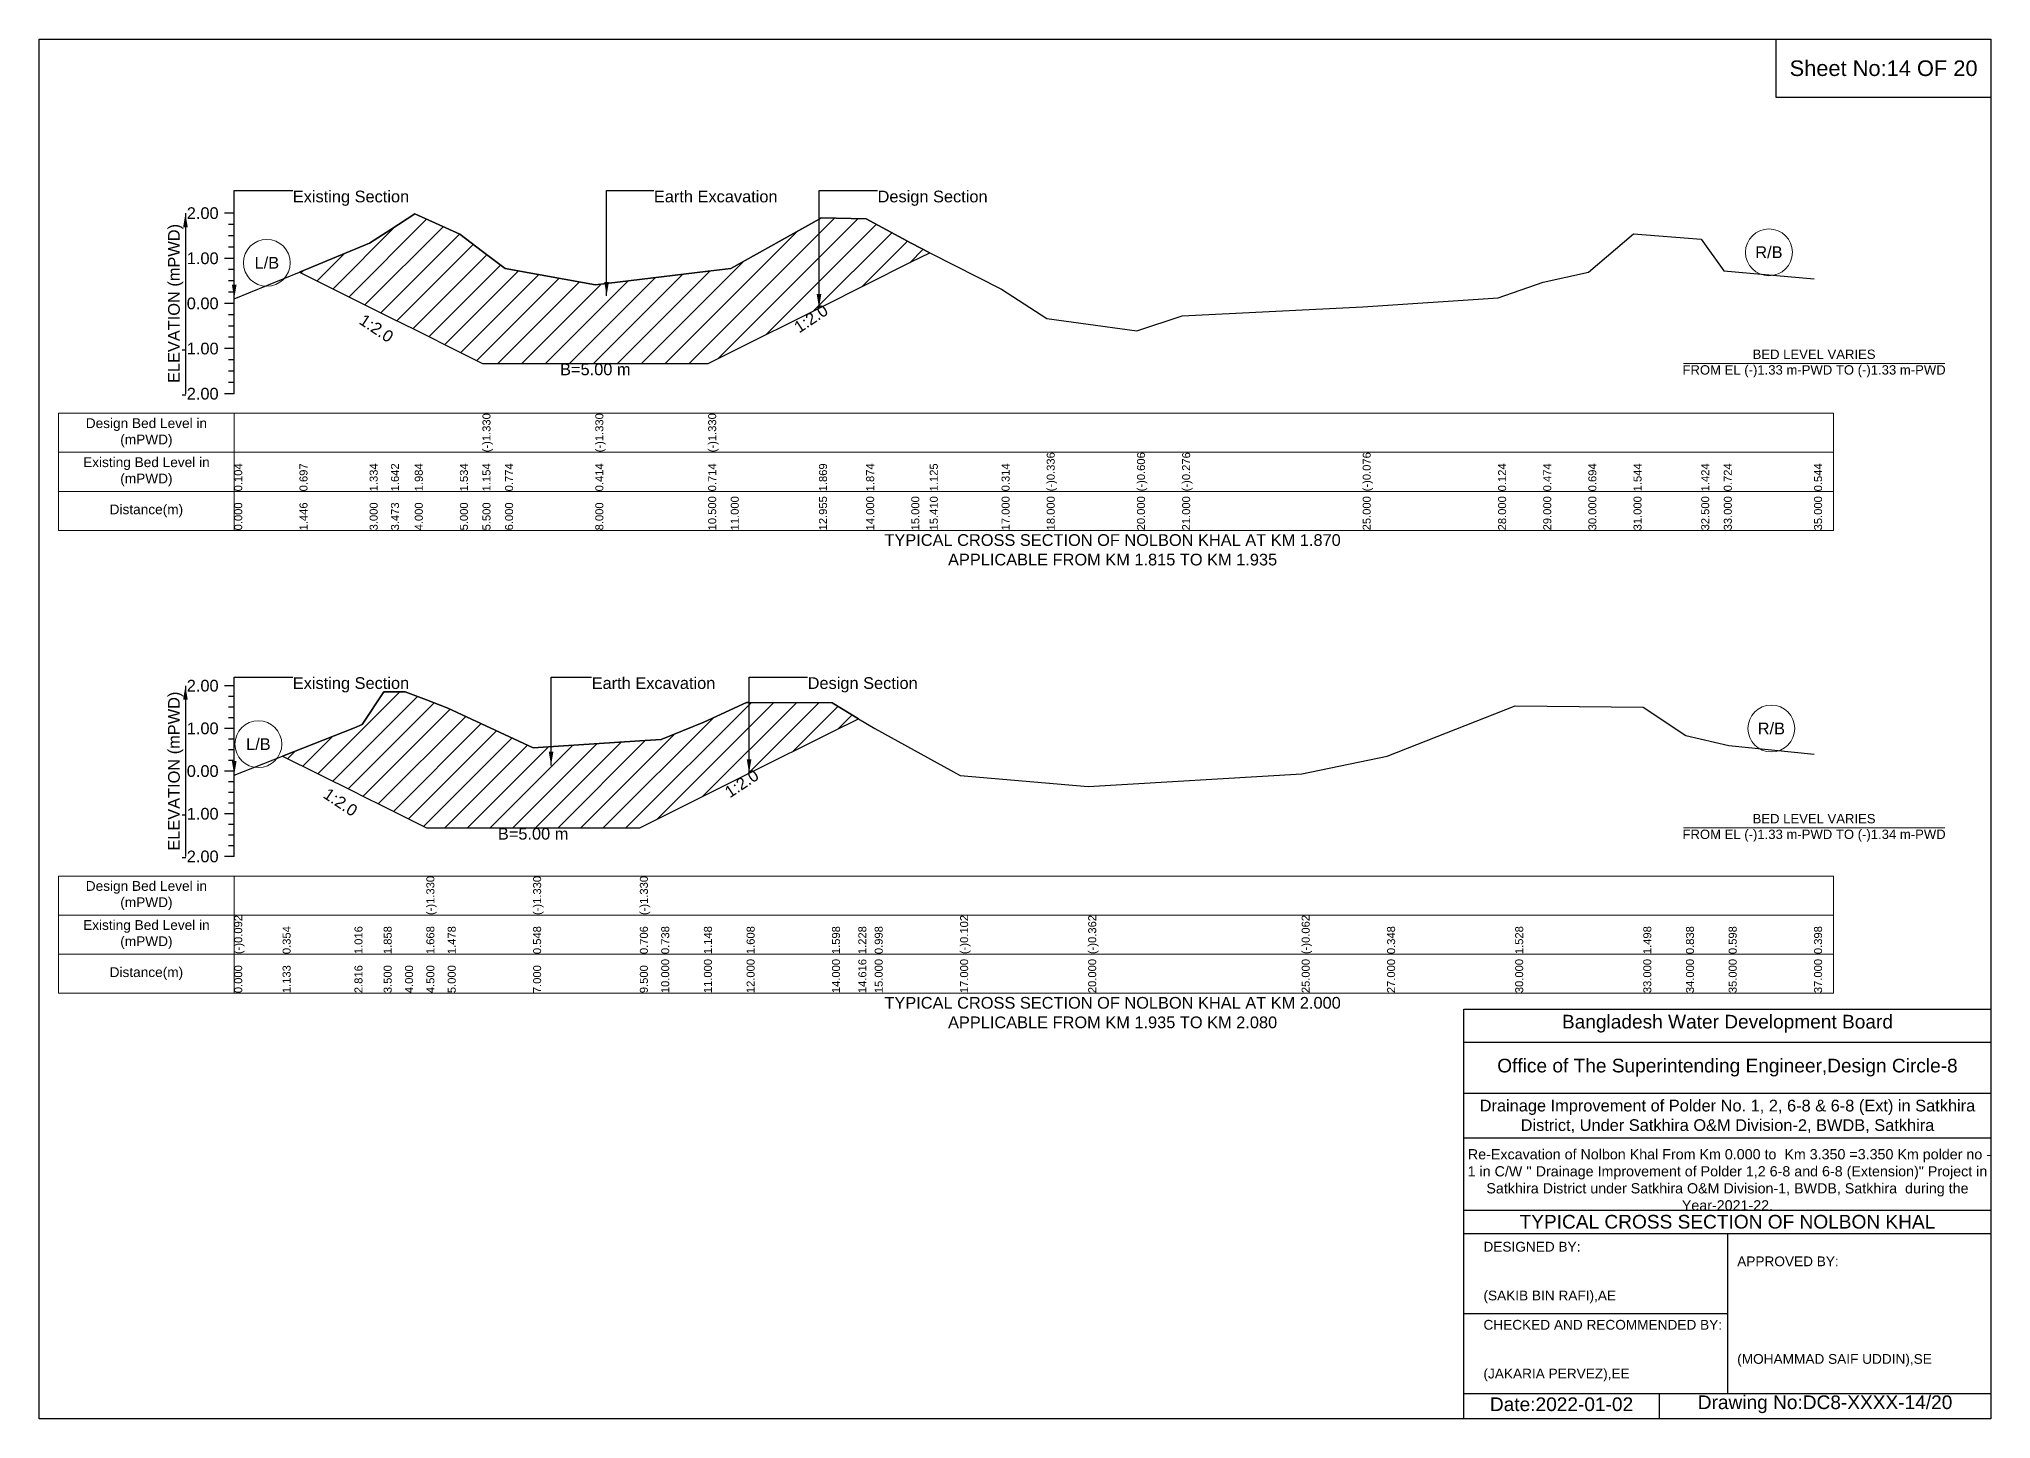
# Model space of a CAD drawing. Header units: inches. Extents: x 91000 to 298000, y -5656 to 0.
# Drawn here: x 230000 to 238000, y -5656 to 0 of the extents above; entities that cross this region are included whole.
import ezdxf

# ---------------------------------------------------------------- set-up
doc = ezdxf.new("R2010")
doc.units = ezdxf.units.IN
doc.header["$LTSCALE"] = 7
doc.header["$MEASUREMENT"] = 0
for name, color, linetype, lineweight in [('Cross section Data Border', 7, 'Continuous', 9), ('Cross Section Labels', 7, 'Continuous', 9), ('Existing_Bed_Level for Xsection', 7, 'Continuous', 25)]:
    doc.layers.add(name, color=color, linetype=linetype, lineweight=lineweight)
doc.styles.get("Standard").update_dxf_attribs({"font": 'arial.ttf'})
doc.dimstyles.get("Standard").update_dxf_attribs({"dimtxt": 0.18, "dimasz": 0.18, "dimexe": 0.18, "dimexo": 0.0625, "dimgap": 0.09, "dimtad": 0, "dimtih": 1, "dimtoh": 1, "dimdec": 4, "dimzin": 0, "dimdsep": 46, "dimtxsty": 'Standard', "dimcen": 0.09, "dimadec": 0, "dimazin": 0, "dimtfac": 1, "dimtdec": 4, "dimtofl": 0, "dimtmove": 0, "dimatfit": 3, "dimfxl": 1, "dimtolj": 1, "dimtzin": 0, "dimarcsym": 0})

msp = doc.modelspace()

# ---------------------------------------------------------------- hatches: boundary and pattern name
at = {"layer": 'Existing_Bed_Level for Xsection'}
h = msp.add_hatch(dxfattribs=at)
h.set_pattern_fill('ANSI31', color=256, scale=555, style=0)
h.paths.add_polyline_path([(231067.5, -955), (231355, -1098.7), (231442.5, -1142.4), (231540, -1191.2), (231725, -1283.7), (231817.5, -1329.9), (231910, -1329.9), (232280, -1329.9), (232742.5, -1329.9), (232835, -1283.7), (233196.7, -1102.9), (233205, -1098.7), (233390, -1006.2), (233575, -913.7), (233650.8, -875.8), (233575, -837.1), (233390, -737.2), (233205, -733.5), (233196.7, -738.2), (232835, -940.7), (232742.5, -951.8), (232280, -1007.3), (231910, -940.7), (231817.5, -870.4), (231725, -800.1), (231540, -716.9), (231442.5, -780.2), (231355, -837.1)])
h = msp.add_hatch(dxfattribs=at)
h.set_pattern_fill('ANSI31', color=256, scale=525, style=0)
h.paths.add_polyline_path([(230998.2, -2938.8), (231292.9, -3086.1), (231325, -3102.2), (231412.5, -3145.9), (231500, -3189.7), (231587.5, -3233.4), (231675, -3233.4), (232025, -3233.4), (232462.5, -3233.4), (232550, -3189.7), (232725, -3102.2), (232900, -3014.7), (232910.2, -3009.6), (233250, -2839.7), (233357.9, -2785.7), (233250, -2721), (232910.2, -2719.3), (232900, -2719.2), (232725, -2799.8), (232550, -2871.5), (232462.5, -2877), (232025, -2904.8), (231675, -2742), (231587.5, -2708.8), (231500, -2675.5), (231412.5, -2675.5), (231325, -2810.2), (231292.9, -2822.9)])

# ---------------------------------------------------------------- linework, layer by layer
for points in [[(230000, 0), (238000, 0), (238000, -5656), (230000, -5656)], [(237120, 0), (238000, 0), (238000, -240), (237120, -240)]]:
    msp.add_lwpolyline(points, close=True)
for points in [[(235840, -5656), (235840, -3976), (238000, -3976)], [(235840, -4112), (238000, -4112)], [(235840, -4320), (238000, -4320)], [(235840, -4504), (238000, -4504)], [(235840, -4800), (238000, -4800)], [(235840, -4896), (238000, -4896)], [(236920, -4896), (236920, -5552)], [(235840, -5224), (236920, -5224)], [(235840, -5552), (238000, -5552)], [(236640, -5552), (236640, -5656)]]:
    msp.add_lwpolyline(points)
at = {"layer": 'Cross section Data Border'}
for points in [[(230080, -1533.9), (237355, -1533.9), (237355, -2013.9), (230080, -2013.9)], [(230080, -3430.7), (237355, -3430.7), (237355, -3910.7), (230080, -3910.7)]]:
    msp.add_lwpolyline(points, close=True, dxfattribs=at)
for points in [[(230800, -1533.9), (230800, -2013.9)], [(230080, -1693.9), (237355, -1693.9)], [(230080, -1853.9), (237355, -1853.9)], [(230800, -3430.7), (230800, -3910.7)], [(230080, -3590.7), (237355, -3590.7)], [(230080, -3750.7), (237355, -3750.7)]]:
    msp.add_lwpolyline(points, dxfattribs=at)
at = {"layer": 'Cross Section Labels'}
for points in [[(236739.2, -1329.9), (237810.8, -1329.9)], [(236739.2, -3233.4), (237810.8, -3233.4)]]:
    msp.add_lwpolyline(points, dxfattribs=at)
for centre in [(237090, -874.1), (230933.8, -917.3), (230899.1, -2890.3), (237100, -2826)]:
    msp.add_circle(centre, 96, dxfattribs=at)
at = {"layer": 'Existing_Bed_Level for Xsection'}
for points in [[(230800, -713.9), (230760, -713.9)], [(230800, -1453.9), (230800, -1268.9), (230800, -1083.9), (230800, -898.9), (230800, -713.9)], [(230800, -1064.7), (231067.5, -955), (231355, -837.1), (231442.5, -780.2), (231540, -716.9), (231725, -800.1), (231817.5, -870.4), (231817.5, -870.4), (231910, -940.7), (232280, -1007.3), (232280, -1007.3), (232742.5, -951.8), (232742.5, -951.8), (232835, -940.7), (233196.7, -738.2), (233205, -733.5), (233390, -737.2), (233575, -837.1), (233650.8, -875.8), (233945, -1025.8), (234130, -1146), (234500, -1196), (234685, -1135), (235425, -1098), (235980, -1061), (236165, -996.2), (236350, -955.5), (236535, -798.3), (236812.5, -820.5), (236905, -950), (237275, -983.2)], [(230800, -760.1), (230776, -760.1)], [(230800, -806.4), (230776, -806.4)], [(230800, -852.6), (230776, -852.6)], [(230800, -898.9), (230760, -898.9)], [(230800, -945.1), (230776, -945.1)], [(230800, -991.4), (230776, -991.4)], [(230800, -1037.6), (230776, -1037.6)], [(230800, -1083.9), (230760, -1083.9)], [(230800, -1130.1), (230776, -1130.1)], [(230800, -1176.4), (230776, -1176.4)], [(230800, -1268.9), (230760, -1268.9)], [(230800, -1222.6), (230776, -1222.6)], [(230800, -1315.1), (230776, -1315.1)], [(230800, -1361.4), (230776, -1361.4)], [(230800, -1407.6), (230776, -1407.6)], [(230800, -1453.9), (230760, -1453.9)], [(230800, -2650.7), (230760, -2650.7)], [(230800, -2694.4), (230776, -2694.4)], [(230800, -3350.7), (230800, -3175.7), (230800, -3000.7), (230800, -2825.7), (230800, -2650.7)], [(230800, -3016.8), (230998.2, -2938.8), (231292.9, -2822.9), (231325, -2810.2), (231412.5, -2675.5), (231500, -2675.5), (231587.5, -2708.8), (231587.5, -2708.8), (231675, -2742), (232025, -2904.8), (232025, -2904.8), (232462.5, -2877), (232462.5, -2877), (232550, -2871.5), (232725, -2799.8), (232900, -2719.2), (232910.2, -2719.3), (233250, -2721), (233357.9, -2785.7), (233425, -2826), (233775, -3018.5), (234300, -3064), (235175, -3011.5), (235525, -2939.8), (236050, -2733.2), (236575, -2738.5), (236750, -2854), (236925, -2896), (237275, -2931)], [(230800, -2738.2), (230776, -2738.2)], [(230800, -2781.9), (230776, -2781.9)], [(230800, -2825.7), (230760, -2825.7)], [(230800, -2869.4), (230776, -2869.4)], [(230800, -2913.2), (230776, -2913.2)], [(230800, -2956.9), (230776, -2956.9)], [(230800, -3000.7), (230760, -3000.7)], [(230800, -3044.4), (230776, -3044.4)], [(230800, -3088.2), (230776, -3088.2)], [(230800, -3175.7), (230760, -3175.7)], [(230800, -3131.9), (230776, -3131.9)], [(230800, -3219.4), (230776, -3219.4)], [(230800, -3263.2), (230776, -3263.2)], [(230800, -3350.7), (230760, -3350.7)], [(230800, -3306.9), (230776, -3306.9)]]:
    msp.add_lwpolyline(points, dxfattribs=at)
for points in [[(231067.5, -955), (231067.5, -955), (231355, -1098.7), (231442.5, -1142.4), (231540, -1191.2), (231725, -1283.7), (231817.5, -1329.9), (231817.5, -1329.9), (231910, -1329.9), (232280, -1329.9), (232280, -1329.9), (232742.5, -1329.9), (232742.5, -1329.9), (232835, -1283.7), (233196.7, -1102.9), (233205, -1098.7), (233390, -1006.2), (233575, -913.7), (233650.8, -875.8), (233650.8, -875.8), (233650.8, -875.8), (233575, -837.1), (233390, -737.2), (233205, -733.5), (233196.7, -738.2), (232835, -940.7), (232742.5, -951.8), (232742.5, -951.8), (232280, -1007.3), (232280, -1007.3), (231910, -940.7), (231817.5, -870.4), (231817.5, -870.4), (231725, -800.1), (231540, -716.9), (231442.5, -780.2), (231355, -837.1), (231067.5, -955)], [(230998.2, -2938.8), (231292.9, -3086.1), (231325, -3102.2), (231412.5, -3145.9), (231500, -3189.7), (231587.5, -3233.4), (231587.5, -3233.4), (231675, -3233.4), (232025, -3233.4), (232025, -3233.4), (232462.5, -3233.4), (232462.5, -3233.4), (232550, -3189.7), (232725, -3102.2), (232900, -3014.7), (232910.2, -3009.6), (233250, -2839.7), (233357.9, -2785.7), (233357.9, -2785.7), (233357.9, -2785.7), (233250, -2721), (232910.2, -2719.3), (232900, -2719.2), (232725, -2799.8), (232550, -2871.5), (232462.5, -2877), (232462.5, -2877), (232025, -2904.8), (232025, -2904.8), (231675, -2742), (231587.5, -2708.8), (231587.5, -2708.8), (231500, -2675.5), (231412.5, -2675.5), (231325, -2810.2), (231292.9, -2822.9)]]:
    msp.add_lwpolyline(points, close=True, dxfattribs=at)

# ---------------------------------------------------------------- texts
at = {"attachment_point": 5}
for s, insert, char_height in [('Sheet No:14 OF 20', (237560, -120), 64), ('Bangladesh Water Development Board', (236920, -4036), 56), ('Office of The Superintending Engineer,Design Circle-8', (236920, -4216), 56)]:
    msp.add_mtext(s, dxfattribs=dict(at, insert=insert, char_height=char_height))
for s, insert, char_height, width, attachment_point in [('Drainage Improvement of Polder No. 1, 2, 6-8 & 6-8 (Ext) in Satkhira District, Under Satkhira O&M Division-2, BWDB, Satkhira', (236920, -4416), 48, 2240, 5), (' Re-Excavation of Nolbon Khal From Km 0.000 to  Km 3.350 =3.350 Km polder no - 1 in C/W \'\' Drainage Improvement of Polder 1,2 6-8 and 6-8 (Extension)" Project in Satkhira District under Satkhira O&M Division-1, BWDB, Satkhira  during the Year-2021-22. ', (236920, -4676), 41.8678, 2160, 5), ('TYPICAL CROSS SECTION OF NOLBON KHAL', (236920, -4848), 56, 2240, 5), ('DESIGNED BY:^J^J^J(SAKIB BIN RAFI),AE', (235920, -5056), 40, 1120, 4), ('APPROVED BY:^J^J^J^J^J^J(MOHAMMAD SAIF UDDIN),SE', (236960, -5216), 40, 1120, 4), ('CHECKED AND RECOMMENDED BY:^J^J^J(JAKARIA PERVEZ),EE', (235920, -5376), 40, 1120, 4), ('Date:2022-01-02', (236240, -5596), 56, 1120, 5), ('Drawing No:DC8-XXXX-14/20', (237320, -5596), 56, 1760, 5)]:
    msp.add_mtext(s, dxfattribs=dict(insert=insert, char_height=char_height, width=width, attachment_point=attachment_point))
at = {"layer": 'Cross section Data Border', "char_height": 40, "width": 640, "attachment_point": 5}
for s, insert in [('Design Bed Level in (mPWD)', (230440, -1613.9)), ('Existing Bed Level in (mPWD)', (230440, -1773.9)), ('Distance(m)', (230440, -1933.9)), ('Design Bed Level in (mPWD)', (230440, -3510.7)), ('Existing Bed Level in (mPWD)', (230440, -3670.7)), ('Distance(m)', (230440, -3830.7))]:
    msp.add_mtext(s, dxfattribs=dict(at, insert=insert))
at = {"layer": 'Cross Section Labels'}
for s, insert, char_height, attachment_point in [('Existing Section', (231040, -621.4), 48, 1), ('Earth Excavation', (232520, -621.4), 48, 1), ('Design Section', (233436.7, -621.4), 48, 1), ('R/B', (237090, -874.1), 48, 5), ('L/B', (230933.8, -917.3), 48, 5), ('BED LEVEL VARIES ^JFROM EL (-)1.33 m-PWD TO (-)1.33 m-PWD', (237275, -1329.9), 38.4, 5), ('B=5.00 m', (232280, -1329.9), 48, 2), ('TYPICAL CROSS SECTION OF NOLBON KHAL AT KM 1.870^JAPPLICABLE FROM KM 1.815 TO KM 1.935', (234400, -2093.9), 48, 5), ('Existing Section', (231040, -2615.7), 48, 1), ('Earth Excavation', (232265, -2615.7), 48, 1), ('Design Section', (233150.2, -2615.7), 48, 1), ('R/B', (237100, -2826), 48, 5), ('L/B', (230899.1, -2890.3), 48, 5), ('BED LEVEL VARIES ^JFROM EL (-)1.33 m-PWD TO (-)1.34 m-PWD', (237275, -3233.4), 38.4, 5), ('B=5.00 m', (232025, -3233.4), 48, 2), ('TYPICAL CROSS SECTION OF NOLBON KHAL AT KM 2.000^JAPPLICABLE FROM KM 1.935 TO KM 2.080', (234400, -3990.7), 48, 5)]:
    msp.add_mtext(s, dxfattribs=dict(at, insert=insert, char_height=char_height, attachment_point=attachment_point))
at = {"layer": 'Cross Section Labels', "char_height": 48, "attachment_point": 2}
for insert, rotation in [((233150.4, -1126), 33.69007), ((231396.3, -1165.6), 326.30993), ((232866.4, -3031.4), 33.69007), ((231249.1, -3108), 326.30993)]:
    msp.add_mtext('1:2.0', dxfattribs=dict(at, insert=insert, rotation=rotation))
at = {"layer": 'Existing_Bed_Level for Xsection', "char_height": 48, "attachment_point": 6}
for s, insert in [('2.00', (230736, -713.9)), ('1.00', (230736, -898.9)), ('0.00', (230736, -1083.9)), ('-1.00', (230736, -1268.9)), ('-2.00', (230736, -1453.9)), ('2.00', (230736, -2650.7)), ('1.00', (230736, -2825.7)), ('0.00', (230736, -3000.7)), ('-1.00', (230736, -3175.7)), ('-2.00', (230736, -3350.7))]:
    msp.add_mtext(s, dxfattribs=dict(at, insert=insert))
at = {"layer": 'Existing_Bed_Level for Xsection', "rotation": 90}
for s, insert, char_height, attachment_point in [('ELEVATION (mPWD)', (230560, -1083.9), 48, 5), ('(-)1.330', (231817.5, -1693.9), 32.8, 1), ('(-)1.330', (232280, -1693.9), 32.8, 1), ('(-)1.330', (232742.5, -1693.9), 32.8, 1), ('0.104', (230800, -1853.9), 32.8, 1), ('0.697', (231067.5, -1853.9), 32.8, 1), ('1.334', (231355, -1853.9), 32.8, 1), ('1.642', (231442.5, -1853.9), 32.8, 1), ('1.984', (231540, -1853.9), 32.8, 1), ('1.534', (231725, -1853.9), 32.8, 1), ('1.154', (231817.5, -1853.9), 32.8, 1), ('0.774', (231910, -1853.9), 32.8, 1), ('0.414', (232280, -1853.9), 32.8, 1), ('0.714', (232742.5, -1853.9), 32.8, 1), ('1.869', (233196.7, -1853.9), 32.8, 1), ('1.874', (233390, -1853.9), 32.8, 1), ('1.125', (233650.8, -1853.9), 32.8, 1), ('0.314', (233945, -1853.9), 32.8, 1), ('(-)0.336', (234130, -1853.9), 32.8, 1), ('(-)0.606', (234500, -1853.9), 32.8, 1), ('(-)0.276', (234685, -1853.9), 32.8, 1), ('(-)0.076', (235425, -1853.9), 32.8, 1), ('0.124', (235980, -1853.9), 32.8, 1), ('0.474', (236165, -1853.9), 32.8, 1), ('0.694', (236350, -1853.9), 32.8, 1), ('1.544', (236535, -1853.9), 32.8, 1), ('1.424', (236812.5, -1853.9), 32.8, 1), ('0.724', (236905, -1853.9), 32.8, 1), ('0.544', (237275, -1853.9), 32.8, 1), ('0.000', (230800, -2013.9), 32.8, 1), ('1.446', (231067.5, -2013.9), 32.8, 1), ('3.000', (231355, -2013.9), 32.8, 1), ('3.473', (231442.5, -2013.9), 32.8, 1), ('4.000', (231540, -2013.9), 32.8, 1), ('5.000', (231725, -2013.9), 32.8, 1), ('5.500', (231817.5, -2013.9), 32.8, 1), ('6.000', (231910, -2013.9), 32.8, 1), ('8.000', (232280, -2013.9), 32.8, 1), ('10.500', (232742.5, -2013.9), 32.8, 1), ('11.000', (232835, -2013.9), 32.8, 1), ('12.955', (233196.7, -2013.9), 32.8, 1), ('14.000', (233390, -2013.9), 32.8, 1), ('15.000', (233575, -2013.9), 32.8, 1), ('15.410', (233650.8, -2013.9), 32.8, 1), ('17.000', (233945, -2013.9), 32.8, 1), ('18.000', (234130, -2013.9), 32.8, 1), ('20.000', (234500, -2013.9), 32.8, 1), ('21.000', (234685, -2013.9), 32.8, 1), ('25.000', (235425, -2013.9), 32.8, 1), ('28.000', (235980, -2013.9), 32.8, 1), ('29.000', (236165, -2013.9), 32.8, 1), ('30.000', (236350, -2013.9), 32.8, 1), ('31.000', (236535, -2013.9), 32.8, 1), ('32.500', (236812.5, -2013.9), 32.8, 1), ('33.000', (236905, -2013.9), 32.8, 1), ('35.000', (237275, -2013.9), 32.8, 1), ('ELEVATION (mPWD)', (230560, -3000.7), 48, 5), ('(-)1.330', (231587.5, -3590.7), 32.8, 1), ('(-)1.330', (232025, -3590.7), 32.8, 1), ('(-)1.330', (232462.5, -3590.7), 32.8, 1), ('(-)0.092', (230800, -3750.7), 32.8, 1), ('(-)0.102', (233775, -3750.7), 32.8, 1), ('(-)0.362', (234300, -3750.7), 32.8, 1), ('(-)0.062', (235175, -3750.7), 32.8, 1), ('0.354', (230998.2, -3750.7), 32.8, 1), ('1.016', (231292.9, -3750.7), 32.8, 1), ('1.858', (231412.5, -3750.7), 32.8, 1), ('1.668', (231587.5, -3750.7), 32.8, 1), ('1.478', (231675, -3750.7), 32.8, 1), ('0.548', (232025, -3750.7), 32.8, 1), ('0.706', (232462.5, -3750.7), 32.8, 1), ('0.738', (232550, -3750.7), 32.8, 1), ('1.148', (232725, -3750.7), 32.8, 1), ('1.608', (232900, -3750.7), 32.8, 1), ('1.598', (233250, -3750.7), 32.8, 1), ('1.228', (233357.9, -3750.7), 32.8, 1), ('0.998', (233425, -3750.7), 32.8, 1), ('0.348', (235525, -3750.7), 32.8, 1), ('1.528', (236050, -3750.7), 32.8, 1), ('1.498', (236575, -3750.7), 32.8, 1), ('0.838', (236750, -3750.7), 32.8, 1), ('0.598', (236925, -3750.7), 32.8, 1), ('0.398', (237275, -3750.7), 32.8, 1), ('0.000', (230800, -3910.7), 32.8, 1), ('1.133', (230998.2, -3910.7), 32.8, 1), ('2.816', (231292.9, -3910.7), 32.8, 1), ('3.500', (231412.5, -3910.7), 32.8, 1), ('4.000', (231500, -3910.7), 32.8, 1), ('4.500', (231587.5, -3910.7), 32.8, 1), ('5.000', (231675, -3910.7), 32.8, 1), ('7.000', (232025, -3910.7), 32.8, 1), ('9.500', (232462.5, -3910.7), 32.8, 1), ('10.000', (232550, -3910.7), 32.8, 1), ('11.000', (232725, -3910.7), 32.8, 1), ('12.000', (232900, -3910.7), 32.8, 1), ('14.000', (233250, -3910.7), 32.8, 1), ('14.616', (233357.9, -3910.7), 32.8, 1), ('15.000', (233425, -3910.7), 32.8, 1), ('17.000', (233775, -3910.7), 32.8, 1), ('20.000', (234300, -3910.7), 32.8, 1), ('25.000', (235175, -3910.7), 32.8, 1), ('27.000', (235525, -3910.7), 32.8, 1), ('30.000', (236050, -3910.7), 32.8, 1), ('33.000', (236575, -3910.7), 32.8, 1), ('34.000', (236750, -3910.7), 32.8, 1), ('35.000', (236925, -3910.7), 32.8, 1), ('37.000', (237275, -3910.7), 32.8, 1)]:
    msp.add_mtext(s, dxfattribs=dict(at, insert=insert, char_height=char_height, attachment_point=attachment_point))

# ---------------------------------------------------------------- leaders
at = {"layer": 'Cross Section Labels', "annotation_type": 0, "has_hookline": 1, "hookline_direction": 0}
for points, text_width in [([(230800, -1064.7), (230800, -621.4), (231039.9, -621.4)], 467.2), ([(232326.1, -1052.8), (232326.1, -621.4), (232519.9, -621.4)], 497), ([(233196.7, -1102.9), (233196.7, -621.4), (233436.6, -621.4)], 441.2), ([(230800, -3016.8), (230800, -2615.7), (231039.9, -2615.7)], 467.2), ([(232098.6, -2978.1), (232098.6, -2615.7), (232264.9, -2615.7)], 497), ([(232910.2, -3009.6), (232910.2, -2615.7), (233150.1, -2615.7)], 441.2)]:
    msp.add_leader(points, dimstyle='Standard', override={"dimasz": 57.6}, dxfattribs=dict(at, text_width=text_width))
at = {"layer": 'Existing_Bed_Level for Xsection'}
for points in [[(230600, -713.9), (230600, -1453.9)], [(230600, -2650.7), (230600, -3350.7)]]:
    msp.add_leader(points, dimstyle='Standard', override={"dimasz": 57.6}, dxfattribs=at)

doc.saveas('drawing.dxf')
